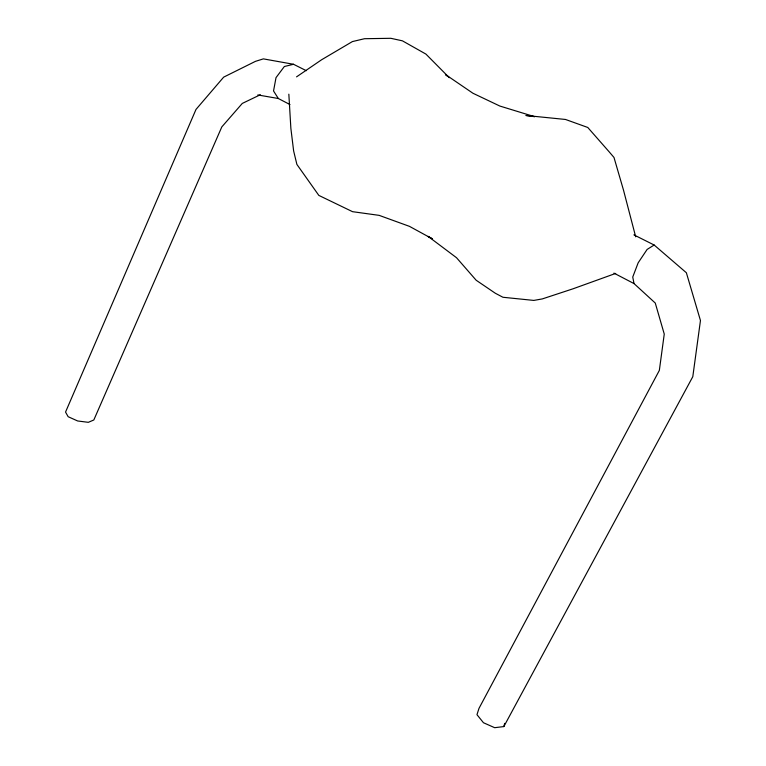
<?xml version="1.0" encoding="UTF-8"?>
<svg xmlns="http://www.w3.org/2000/svg" width="766" height="766" viewBox="0 0 766 766"><rect width="100%" height="100%" fill="white"/><g stroke="black" fill="none" stroke-linecap="round" stroke-linejoin="round"><path stroke-width="1.15" d="M613.92 273.117L634.028 283.583L655.275 303.058L664.256 334.072L659.344 370.399L478.989 708.378L476.969 714.668L483.461 722.731L494.683 727.7L503.837 726.57L504.689 723.363M503.837 726.57L692.799 376.69L700.459 320.523L686.365 272.744L654.154 245.015L633.884 234.856M296.547 76.868L321.624 59.748L352.417 41.575L364.539 38.712L390.823 38.3L402.428 40.837L425.906 54.08L449.297 77.692M654.154 245.015L647.107 249.448L638.164 262.815L632.745 277.033L634.028 283.583M260.344 94.745L242.286 103.429L221.814 126.907L93.816 419.988L88.32 422.325L77.653 420.974L68.145 416.704L65.541 412.07L195.991 109.442L223.672 77.136L255.461 61.347L263.389 58.877L293.512 64.277L306.323 70.692M615.682 273.414L573.035 288.801L542.29 298.922L533.806 300.416L502.946 297.265L495.324 293.254L476.165 280.241L456.536 257.73L428.117 236.378L432.091 238.638M293.512 64.277L284.349 66.518L276.009 77.644L273.539 90.963L278.326 98.508L289.979 104.569M530.264 116.078L525.926 115.474L565.519 119.467L587.781 127.472L608.999 151.639L613.987 157.451L623.495 190.112L635.684 236.828M532.427 116.375L534.591 116.681L499.863 106.053L472.928 93.241L445.439 74.493L446.999 75.949M257.826 94.946L278.326 98.508M431.995 238.657L409.456 226.353L379.151 215.361L352.532 211.675L318.828 195.397L296.892 164.422L293.637 150.95L290.869 128.382L288.839 94.17"/></g></svg>
